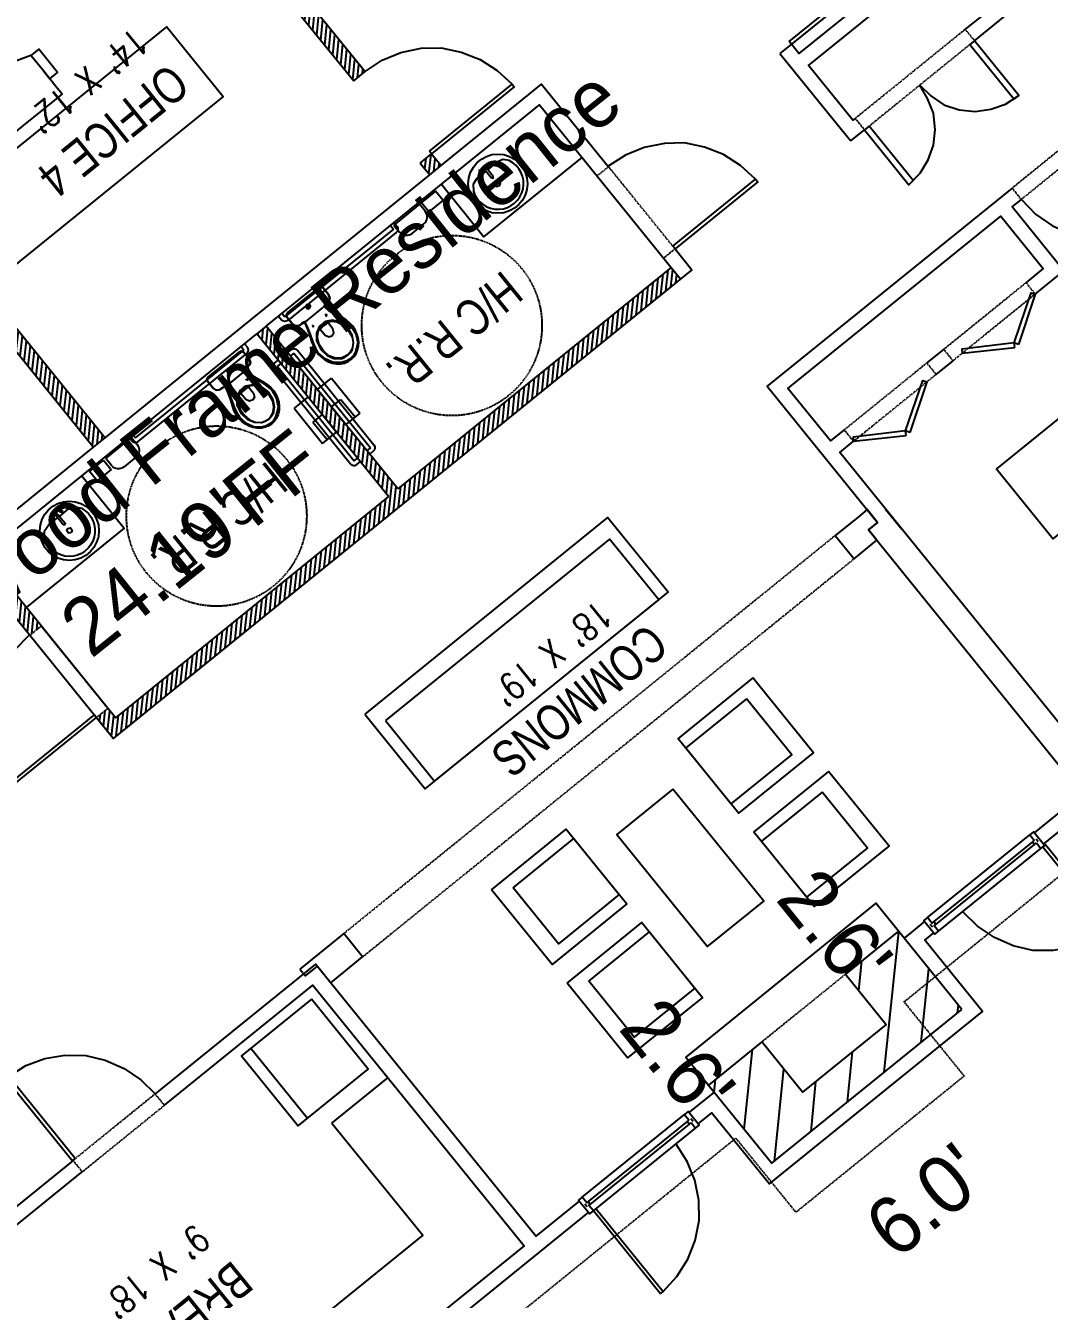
# Model space of a CAD drawing. Header units: inches. Extents: x -625442 to 34963, y -27993 to 66986.
# Drawn here: x -455809.7 to -455468.8, y 28468.8 to 28892.8 of the extents above; entities that cross this region are included whole.
import ezdxf

# ---------------------------------------------------------------- set-up
doc = ezdxf.new("R2010")
doc.units = ezdxf.units.IN
doc.header["$LTSCALE"] = 0.5
doc.header["$MEASUREMENT"] = 0
doc.linetypes.add('DASHED2', pattern=[0.375, 0.25, -0.125])
doc.linetypes.add('HIDDEN2', pattern=[0.1875, 0.125, -0.0625])
for name, color, linetype in [('0-TEXT', 30, 'Continuous'), ('A-FIXT', 63, 'Continuous'), ('BUILDING', 253, 'DASHED2'), ('P-ABOVE', 201, 'HIDDEN2'), ('P-BELOW-LIGHT', 143, 'Continuous'), ('P-BELOW-MED', 145, 'Continuous'), ('P-CASEWORK', 140, 'Continuous'), ('P-DOOR', 51, 'Continuous'), ('P-FIXTURE', 63, 'Continuous'), ('P-FURNITURE', 201, 'Continuous'), ('P-WALL', 90, 'Continuous'), ('P-WINDOW', 213, 'Continuous'), ('TEXT', 7, 'Continuous')]:
    doc.layers.add(name, color=color, linetype=linetype)
doc.layers.add('A-WALL-PATT', color=111, linetype='Continuous', lineweight=13)
doc.styles.add('1-4T', font='Zap601Rm.ttf', dxfattribs={"width": 0.8, "height": 12})
doc.styles.add('sapa notes', font='romans.shx', dxfattribs={"width": 0.8})
doc.styles.add('TXT', font='IC-Romans.shx')

# ---------------------------------------------------------------- blocks, each defined once
blk = doc.blocks.new('A$C468F4D8E')
at = {"layer": 'A-FIXT', "ltscale": 0.25}
for p, q in [((11.25, -1.5), (11.25, 0)), ((12.75, -1.5), (12.75, 0)), ((53.25, -1.5), (53.25, 0)), ((54.75, -1.5), (54.75, 0)), ((12.75, -1.5), (53.25, -1.5)), ((12.75, -3), (53.25, -3)), ((0, -5.25), (1.5, -5.25)), ((0, -6.75), (1.5, -6.75)), ((1.5, -53.25), (1.5, -6.75)), ((3, -53.25), (3, -6.75)), ((0, -53.25), (1.5, -53.25)), ((0, -54.75), (1.5, -54.75))]:
    blk.add_line(p, q, dxfattribs=at)
for centre, start, end in [((12.75, -1.5), 180, 270), ((53.25, -1.5), 270, 0), ((1.5, -6.75), 0, 90), ((1.5, -53.25), 270, 0)]:
    blk.add_arc(centre, 1.5, start, end, dxfattribs=at)
blk = doc.blocks.new('A$C25642377')
at = {"layer": 'A-FIXT'}
for p, q in [((0, 0), (-6, 0)), ((-6, 0), (-6, -15)), ((0, 0), (0, -15)), ((-6, -15), (0, -15))]:
    blk.add_line(p, q, dxfattribs=at)
blk = doc.blocks.new('SOAPDISP')
for p, q in [((3, 0), (-3, 0)), ((-3, 0), (-3, -4)), ((3, -4), (3, 0)), ((-3, -4), (3, -4))]:
    blk.add_line(p, q)
blk = doc.blocks.new('TOWELDISP')
for p, q in [((5.5, 0), (-5.5, 0)), ((-5.5, 0), (-5.5, -3)), ((5.5, -3), (5.5, 0)), ((-2.5, -6), (2.5, -6))]:
    blk.add_line(p, q)
for centre, start, end in [((-2.5, -3), 180, 270), ((2.5, -3), 270, 0)]:
    blk.add_arc(centre, 3, start, end)
blk = doc.blocks.new('SANITARYNAPKINDISP')
at = {"layer": 'A-FIXT'}
for p, q in [((3.75, 0), (-3.75, 0)), ((-3.75, 0), (-3.75, -4)), ((3.75, -4), (3.75, 0)), ((-3.75, -4), (3.75, -4))]:
    blk.add_line(p, q, dxfattribs=at)
blk = doc.blocks.new('A$C32ED3988')
at = {"rotation": 90}
blk.add_blockref('SANITARYNAPKINDISP', (-6, 11.25), dxfattribs=at)

msp = doc.modelspace()

# ---------------------------------------------------------------- hatches: boundary and pattern name
at = {"layer": 'P-FURNITURE'}
h = msp.add_hatch(dxfattribs=at)
h.set_pattern_fill('ANSI31', color=256, scale=12, angle=-140.9991021)
h.set_pattern_definition([(264.000898, (-466592.0685, 45765.6776), (1.4917853, -0.15676932), [])])
h.paths.add_polyline_path([(-455607.1223, 28943.46761), (-455603.32131, 28946.5457), (-455632.2553, 28982.27505), (-455636.05629, 28979.19697)])
h.paths.add_polyline_path([(-455700.45535, 28874.37421), (-455696.65435, 28877.4523), (-455775.23482, 28974.48798), (-455775.99502, 28973.87236), (-455779.03581, 28971.40989)], flags=17)
h.paths.add_polyline_path([(-455502.49973, 28917.17189), (-455464.48978, 28947.95272), (-455467.69099, 28951.90576), (-455505.70094, 28921.12492)])
h.paths.add_polyline_path([(-455675.1197, 28843.0883), (-455671.31871, 28846.16638), (-455674.49215, 28850.08513), (-455678.29315, 28847.00705)])
h.paths.add_polyline_path([(-455823.62531, 28716.53332), (-455827.4263, 28713.45524), (-455808.27392, 28689.80478), (-455804.47293, 28692.88286)])
h.paths.add_polyline_path([(-455729.55481, 28792.71255), (-455732.66336, 28790.19522), (-455688.83144, 28736.06905), (-455779.79339, 28662.40715), (-455782.31072, 28665.5157), (-455786.11172, 28662.43761), (-455780.5163, 28655.52807), (-455591.68287, 28808.44728), (-455594.76095, 28812.24827), (-455685.7229, 28738.58638)])
h.paths.add_polyline_path([(-455787.021, 28752.46951), (-455783.22, 28755.5476), (-455887.38236, 28884.17327), (-455891.18336, 28881.09519)])

# ---------------------------------------------------------------- linework, layer by layer
at = {"layer": 'BUILDING'}
for points in [[(-455517.23392, 28567.82306), (-455215.37016, 28812.27535)], [(-455517.23392, 28567.82306), (-455497.25385, 28543.15053)], [(-455553.25927, 28497.79679), (-455497.25385, 28543.15053)], [(-455825.28922, 28318.3568), (-455573.23933, 28522.46932)], [(-455573.23933, 28522.46932), (-455553.25927, 28497.79679)]]:
    msp.add_lwpolyline(points, dxfattribs=at)
at = {"layer": 'P-ABOVE'}
msp.add_line((-455536.71261, 28577.04877), (-455564.53589, 28554.51719), dxfattribs=at)
for points in [[(-455533.48891, 28861.86698), (-455530.41083, 28858.06599), (-455493.76923, 28887.73871), (-455496.84732, 28891.53971)], [(-455478.17746, 28834.91104), (-455481.25554, 28838.71204), (-455453.88838, 28860.87424), (-455450.8103, 28857.07325)], [(-455597.27828, 28815.35682), (-455619.44048, 28842.72398), (-455615.63949, 28845.80206), (-455593.47729, 28818.4349)], [(-455473.55949, 28803.40623), (-455500.92666, 28781.24403), (-455504.00474, 28785.04502), (-455476.63758, 28807.20723)], [(-455537.14942, 28758.20413), (-455534.07134, 28754.40314), (-455506.55213, 28776.68847), (-455509.63022, 28780.48946)], [(-455782.31072, 28665.5157), (-455804.47293, 28692.88286), (-455808.27392, 28689.80478), (-455786.11172, 28662.43761)], [(-455766.52071, 28537.21249), (-455793.88788, 28515.05028), (-455790.80979, 28511.24929), (-455763.44263, 28533.41149)]]:
    msp.add_lwpolyline(points, close=True, dxfattribs=at)
for points in [[(-455540.14836, 28723.04854), (-455703.74319, 28590.56781)], [(-455697.4639, 28582.81378), (-455533.86907, 28715.29451)]]:
    msp.add_lwpolyline(points, dxfattribs=at)
for centre in [(-455667.76401, 28792.94759), (-455746.09564, 28729.51386)]:
    msp.add_circle(centre, 30, dxfattribs=at)
at = {"layer": 'P-BELOW-LIGHT'}
for p, q in [((-455554.74245, 28886.55772), (-455558.54344, 28883.47964)), ((-455675.1197, 28843.0883), (-455671.31871, 28846.16638)), ((-455594.76095, 28812.24827), (-455591.68287, 28808.44728)), ((-455729.55481, 28792.71255), (-455732.66336, 28790.19522)), ((-455787.021, 28752.46951), (-455783.22, 28755.5476))]:
    msp.add_line(p, q, dxfattribs=at)
for points in [[(-455523.36524, 28731.8565), (-455517.94781, 28725.16675)], [(-455509.41728, 28595.8801), (-455475.36036, 28623.45973)], [(-455473.27472, 28622.12774), (-455472.53598, 28621.2155)], [(-455505.72358, 28591.3189), (-455507.20106, 28593.14338), (-455506.5929, 28593.63587), (-455507.33164, 28594.54811), (-455507.9398, 28594.05562), (-455509.41728, 28595.8801), (-455510.6336, 28594.89511), (-455506.9399, 28590.33392), (-455505.72358, 28591.3189), (-455471.66666, 28618.89853)], [(-455507.80922, 28592.65089), (-455508.54796, 28593.56313)], [(-455523.86867, 28544.4013), (-455518.95287, 28591.17904)], [(-455532.28017, 28571.57533), (-455531.23918, 28581.48121)], [(-455511.55344, 28554.37429), (-455508.97988, 28578.86381)], [(-455499.39026, 28564.22416), (-455499.13001, 28566.70063)], [(-455570.50471, 28525.51594), (-455567.72873, 28551.9316)], [(-455536.03185, 28534.55143), (-455534.41999, 28551.21326)], [(-455560.35822, 28514.8517), (-455557.27162, 28545.54685)], [(-455580.4777, 28537.83117), (-455580.04395, 28541.95861)], [(-455548.19504, 28524.70156), (-455546.58317, 28541.36339)], [(-455624.35937, 28502.79884), (-455590.30246, 28530.37847)], [(-455620.66567, 28498.23765), (-455622.14315, 28500.06213), (-455621.68703, 28500.4315), (-455622.42577, 28501.34374), (-455622.88189, 28500.97437), (-455624.35937, 28502.79884), (-455625.57569, 28501.81386), (-455621.88199, 28497.25266), (-455620.66567, 28498.23765), (-455586.60876, 28525.81728)], [(-455588.21682, 28529.04649), (-455587.47808, 28528.13425)], [(-455622.75131, 28499.56963), (-455623.49005, 28500.48187)]]:
    msp.add_lwpolyline(points, dxfattribs=at)
for points in [[(-455594.16256, 28638.6144), (-455612.81382, 28623.51042), (-455582.60586, 28586.20789), (-455563.95459, 28601.31187)], [(-455473.14414, 28620.72301), (-455471.66666, 28618.89853), (-455470.45034, 28619.88352), (-455474.14405, 28624.44471), (-455475.36036, 28623.45973), (-455473.88288, 28621.63525), (-455474.49104, 28621.14276), (-455473.7523, 28620.23052)], [(-455588.08624, 28527.64176), (-455586.60876, 28525.81728), (-455585.39244, 28526.80227), (-455589.08614, 28531.36346), (-455590.30246, 28530.37847), (-455588.82498, 28528.554), (-455589.43313, 28528.0615), (-455588.69439, 28527.14926)]]:
    msp.add_lwpolyline(points, close=True, dxfattribs=at)
at = {"layer": 'P-BELOW-MED'}
msp.add_lwpolyline([(-455519.07599, 28591.33108), (-455526.62798, 28600.65671), (-455589.87654, 28549.4374), (-455582.32455, 28540.11176)], dxfattribs=at)
at = {"layer": 'P-CASEWORK'}
msp.add_line((-455707.68947, 28527.46167), (-455689.03821, 28542.56565), dxfattribs=at)
for points in [[(-455671.23258, 28839.94247), (-455657.07339, 28822.4579), (-455624.43368, 28848.88986)], [(-455790.98559, 28742.96529), (-455776.8264, 28725.48071), (-455809.46612, 28699.04875)], [(-455707.68947, 28527.46167), (-455677.48151, 28490.15914), (-455832.30766, 28364.77937)]]:
    msp.add_lwpolyline(points, dxfattribs=at)
at = {"layer": 'P-DOOR'}
for points in [[(-455555.48119, 28887.46996), (-455527.96198, 28909.75529), (-455527.22324, 28908.84305), (-455554.74245, 28886.55772)], [(-455495.28963, 28886.50748), (-455480.51483, 28868.2627), (-455478.99443, 28869.49394), (-455493.76923, 28887.73871)], [(-455675.23089, 28850.99737), (-455647.71169, 28873.2827), (-455646.97295, 28872.37046), (-455674.49215, 28850.08513)], [(-455594.21603, 28819.34714), (-455566.69682, 28841.63246), (-455565.95808, 28840.72023), (-455593.47729, 28818.4349)], [(-455479.08148, 28786.59891), (-455480.5515, 28787.17069), (-455474.90639, 28803.82598), (-455473.55949, 28803.40623)], [(-455480.29779, 28785.61392), (-455480.5515, 28787.17069), (-455498.01644, 28785.11123), (-455497.88586, 28783.7065)], [(-455515.26695, 28757.29555), (-455516.73697, 28757.86734), (-455510.93983, 28774.64574), (-455509.59293, 28774.226)], [(-455516.48327, 28756.31056), (-455516.73697, 28757.86734), (-455534.20192, 28755.80787), (-455534.07134, 28754.40314)], [(-455786.85046, 28663.34985), (-455814.36966, 28641.06453), (-455813.63092, 28640.15229), (-455786.11172, 28662.43761)], [(-455471.0585, 28619.39103), (-455448.77318, 28591.87182), (-455447.86094, 28592.61056), (-455470.14627, 28620.12977)], [(-455793.12768, 28515.6659), (-455815.28988, 28543.03306), (-455816.20212, 28542.29432), (-455794.03992, 28514.92716)], [(-455619.75343, 28498.97639), (-455597.46811, 28471.45718), (-455598.38034, 28470.71844), (-455620.66567, 28498.23765)]]:
    msp.add_lwpolyline(points, close=True, dxfattribs=at)
for points in [[(-455696.65435, 28877.4523), (-455690.96359, 28881.30549), (-455684.71504, 28883.84817), (-455678.03184, 28885.23235), (-455671.34117, 28885.36385), (-455664.67196, 28883.96749), (-455658.39359, 28881.49939), (-455652.65808, 28877.83643), (-455647.71169, 28873.2827)], [(-455514.23875, 28841.20448), (-455528.89043, 28859.29722), (-455530.41083, 28858.06599), (-455515.63602, 28839.82121), (-455511.90032, 28843.60166), (-455509.20743, 28848.0481), (-455507.43424, 28853.0085), (-455506.88483, 28858.2366), (-455507.43607, 28863.58036), (-455509.42096, 28868.51838), (-455512.01401, 28872.96391), (-455508.35668, 28869.38025), (-455503.93916, 28866.4122), (-455498.82672, 28864.76213), (-455493.59862, 28864.21272), (-455488.37798, 28864.916), (-455483.46887, 28866.62573), (-455478.99443, 28869.49394)], [(-455566.69682, 28841.63246), (-455571.64321, 28846.1862), (-455577.37872, 28849.84916), (-455583.6571, 28852.31726), (-455590.32631, 28853.71362), (-455597.01697, 28853.58212), (-455603.70018, 28852.19793), (-455609.94873, 28849.65526), (-455615.76261, 28845.9541)], [(-455473.55949, 28803.40623), (-455463.98099, 28811.163), (-455481.21826, 28832.44858), (-455478.17746, 28834.91104), (-455473.41202, 28829.95902), (-455467.82855, 28826.17294), (-455461.57909, 28823.42968), (-455454.90989, 28822.03332), (-455448.24814, 28821.88965), (-455441.59385, 28822.99867), (-455435.22218, 28825.38931), (-455429.43721, 28828.8153)], [(-455814.36966, 28641.06453), (-455817.79566, 28646.8495), (-455820.18629, 28653.22117), (-455821.29531, 28659.87546), (-455821.27477, 28666.68925), (-455819.75528, 28673.20641), (-455817.01202, 28679.45587), (-455813.22594, 28685.03934), (-455808.39704, 28689.95682)], [(-455448.77318, 28591.87182), (-455454.55815, 28588.44583), (-455460.92982, 28586.05519), (-455467.58411, 28584.94617), (-455474.3979, 28584.96672), (-455480.91506, 28586.4862), (-455487.16452, 28589.22946), (-455492.74799, 28593.01554), (-455497.66547, 28597.84444)], [(-455815.28988, 28543.03306), (-455809.62804, 28546.6111), (-455803.25637, 28549.00173), (-455796.60207, 28550.11075), (-455789.66516, 28549.93817), (-455783.148, 28548.41869), (-455776.89854, 28545.67543), (-455771.31507, 28541.88935), (-455766.52071, 28537.21249)], [(-455597.46811, 28471.45718), (-455592.91437, 28476.40358), (-455589.25141, 28482.13909), (-455586.78332, 28488.41746), (-455585.38695, 28495.08667), (-455585.51845, 28501.77733), (-455586.90264, 28508.46054), (-455589.44531, 28514.70909), (-455593.14647, 28520.52298)]]:
    msp.add_lwpolyline(points, dxfattribs=at)
at = {"layer": 'P-FIXTURE'}
msp.add_line((-455734.66428, 28552.40109), (-455715.7843, 28529.08701), dxfattribs=at)
for points in [[(-455656.43997, 28844.36928), (-455659.48077, 28841.90682), (-455660.66071, 28839.9443), (-455660.61688, 28837.71408, 1.529927729), (-455648.69994, 28847.86803), (-455650.74921, 28848.22248), (-455652.79102, 28847.32424), (-455655.83181, 28844.86178)], [(-455798.39079, 28729.41609), (-455795.35, 28731.87856), (-455793.18507, 28732.62476), (-455791.01268, 28732.11826, -1.529927729), (-455803.42211, 28722.57247), (-455803.34282, 28724.65066), (-455802.03975, 28726.46113), (-455798.99895, 28728.9236)]]:
    msp.add_lwpolyline(points, format="xyb", dxfattribs=at)
for points in [[(-455657.81579, 28844.51387), (-455658.64128, 28844.60062), (-455658.57599, 28843.89825), (-455658.02566, 28843.84042)], [(-455653.98496, 28842.58118), (-455656.44743, 28845.62198), (-455656.99776, 28845.67981), (-455657.05559, 28845.12948), (-455654.59312, 28842.08869), (-455654.0428, 28842.03085)], [(-455654.77499, 28846.97633), (-455655.60048, 28847.06308), (-455655.53519, 28846.36072), (-455654.98487, 28846.30288)], [(-455651.9497, 28839.44618), (-455651.58779, 28840.24275), (-455652.2034, 28841.00295), (-455653.05781, 28840.81454), (-455653.41972, 28840.01796), (-455652.80411, 28839.25776)], [(-455712.18882, 28805.51697), (-455711.45754, 28805.85742), (-455710.66096, 28805.49551), (-455711.45754, 28805.85742)], [(-455722.67211, 28795.76877), (-455722.86052, 28796.62317), (-455722.37549, 28797.2677), (-455722.86052, 28796.62317)], [(-455715.14195, 28798.59406), (-455714.78004, 28799.39063), (-455715.27253, 28799.99879), (-455716.12694, 28799.81038), (-455716.33681, 28799.13693), (-455715.84432, 28798.52877)], [(-455714.19243, 28793.06934), (-455714.09822, 28792.64213), (-455713.82306, 28792.61322), (-455713.79414, 28792.88838)], [(-455712.78678, 28787.91398), (-455711.42497, 28784.98885), (-455709.27404, 28782.9545), (-455707.00744, 28782.02081), (-455704.6541, 28781.9126), (-455703.49561, 28782.34726), (-455702.46025, 28782.93396), (-455701.51909, 28783.94786), (-455700.8531, 28784.99068), (-455700.46973, 28787.31511), (-455700.91185, 28789.72629), (-455702.45462, 28792.25313), (-455705.03275, 28794.19328), (-455707.4803, 28794.72869), (-455709.89148, 28794.28657), (-455710.3476, 28793.9172), (-455710.95576, 28793.42471), (-455711.41188, 28793.05534), (-455711.868, 28792.68597), (-455712.8017, 28790.41937)], [(-455709.4139, 28796.18379), (-455709.38499, 28796.45896), (-455709.78327, 28796.63991), (-455709.68907, 28796.21271)], [(-455737.08359, 28784.0982), (-455737.88016, 28784.46012), (-455738.61145, 28784.11966), (-455737.88016, 28784.46012)], [(-455748.79811, 28775.8704), (-455749.28315, 28775.22586), (-455749.09474, 28774.37146), (-455749.28315, 28775.22586)], [(-455741.41254, 28777.31987), (-455742.26695, 28777.13146), (-455742.75944, 28777.73962), (-455742.39753, 28778.53619), (-455741.69516, 28778.60148), (-455741.20267, 28777.99332)], [(-455740.24568, 28771.21591), (-455740.52085, 28771.24483), (-455740.61505, 28771.67203), (-455740.21677, 28771.49107)], [(-455731.45538, 28772.79597), (-455728.87725, 28770.85583), (-455727.33447, 28768.32898), (-455726.89236, 28765.9178), (-455727.27573, 28763.59337), (-455727.94172, 28762.55056), (-455728.73084, 28761.65978), (-455729.91824, 28760.94995), (-455731.07672, 28760.51529), (-455733.43007, 28760.6235), (-455735.69666, 28761.5572), (-455737.84759, 28763.59155), (-455739.20941, 28766.51668), (-455739.22432, 28769.02206), (-455738.29063, 28771.28866), (-455737.83451, 28771.65803), (-455737.22635, 28772.15052), (-455736.77023, 28772.51989), (-455736.31411, 28772.88926), (-455733.90293, 28773.33138)], [(-455736.2059, 28775.24261), (-455735.80761, 28775.06165), (-455735.83653, 28774.78649), (-455736.11169, 28774.8154)], [(-455797.1521, 28726.643), (-455799.61457, 28729.6838), (-455799.55674, 28730.23412), (-455799.00641, 28730.17629), (-455796.54394, 28727.1355), (-455796.60178, 28726.58517)], [(-455798.24621, 28730.79191), (-455798.15946, 28731.6174), (-455797.48601, 28731.40752), (-455797.54385, 28730.8572)], [(-455801.28701, 28728.32944), (-455801.20026, 28729.15493), (-455800.52681, 28728.94506), (-455800.58464, 28728.39473)], [(-455794.50868, 28724.00049), (-455795.36309, 28723.81208), (-455795.9787, 28724.57228), (-455795.61679, 28725.36885), (-455794.76238, 28725.55726), (-455794.14677, 28724.79707)], [(-455714.45874, 28568.76374), (-455737.77282, 28549.88376), (-455718.89285, 28526.56968), (-455695.57876, 28545.44966)]]:
    msp.add_lwpolyline(points, close=True, dxfattribs=at)
for points in [[(-455722.37549, 28797.2677), (-455712.18882, 28805.51697), (-455722.37549, 28797.2677)], [(-455716.85731, 28794.18399), (-455715.83595, 28791.99014), (-455715.08975, 28789.82521), (-455715.83595, 28791.99014), (-455716.85731, 28794.18399), (-455717.74063, 28793.72041), (-455718.65287, 28792.98167), (-455719.78244, 28792.82218), (-455720.82526, 28793.48817), (-455719.78244, 28792.82218), (-455718.65287, 28792.98167), (-455715.97399, 28794.64757), (-455713.54135, 28796.61754), (-455710.95667, 28798.71064), (-455708.77028, 28800.98469), (-455708.37945, 28802.05643), (-455708.81411, 28803.21491), (-455708.37945, 28802.05643), (-455708.77028, 28800.98469), (-455709.68252, 28800.24595), (-455710.3196, 28799.47829), (-455708.386, 28798.02319), (-455706.42348, 28796.84324), (-455708.386, 28798.02319), (-455710.3196, 28799.47829)], [(-455710.66096, 28805.49551), (-455708.81411, 28803.21491), (-455710.66096, 28805.49551)], [(-455710.47164, 28799.35517), (-455708.93632, 28798.08102), (-455707.37209, 28797.08203), (-455703.84535, 28794.9031), (-455701.41926, 28792.83983), (-455699.75336, 28790.16095), (-455699.09391, 28787.17053), (-455699.81028, 28784.32469), (-455700.50519, 28783.00671), (-455701.59838, 28781.86968), (-455702.78579, 28781.15986), (-455704.21944, 28780.75411), (-455707.15202, 28780.64499), (-455709.94003, 28781.91168), (-455712.36612, 28783.97495), (-455713.72794, 28786.90008), (-455715.12612, 28790.80274), (-455715.77812, 28792.54047), (-455716.70527, 28794.30711)], [(-455715.85178, 28799.78146), (-455716.09057, 28798.83285), (-455715.26508, 28798.7461), (-455715.17833, 28799.57159), (-455716.00382, 28799.65834)], [(-455720.82526, 28793.48817), (-455722.67211, 28795.76877), (-455720.82526, 28793.48817)], [(-455709.21803, 28794.0767), (-455709.09491, 28793.92466), (-455709.70307, 28793.43216), (-455710.46327, 28792.81655), (-455711.07143, 28792.32405), (-455711.67958, 28791.83156), (-455711.80271, 28791.9836), (-455711.65067, 28792.10672), (-455711.46971, 28792.50501), (-455711.16563, 28792.75126), (-455710.70951, 28793.12063), (-455710.25339, 28793.49), (-455709.79727, 28793.85937), (-455707.93642, 28794.35932), (-455706.01028, 28794.1569), (-455703.89572, 28793.10008), (-455702.14308, 28791.24669), (-455700.96968, 28789.17596), (-455700.62177, 28787.19199), (-455700.97622, 28785.14272), (-455701.64222, 28784.0999), (-455702.58337, 28783.086), (-455703.61873, 28782.4993), (-455704.77722, 28782.06464), (-455706.8554, 28782.14393), (-455708.72371, 28782.89667), (-455710.50527, 28784.4749), (-455711.95383, 28786.57454), (-455712.54799, 28788.8626), (-455712.37449, 28790.51358), (-455711.80271, 28791.9836)], [(-455711.67958, 28791.83156), (-455709.95586, 28789.703), (-455708.761, 28789.16013), (-455707.75455, 28789.47167), (-455707.08856, 28790.51449), (-455707.37118, 28791.7961), (-455709.09491, 28793.92466)], [(-455704.06268, 28795.48234), (-455706.42348, 28796.84324), (-455704.06268, 28795.48234)], [(-455714.24935, 28787.23308), (-455715.08975, 28789.82521), (-455714.24935, 28787.23308)], [(-455738.61145, 28784.11966), (-455748.79811, 28775.8704), (-455738.61145, 28784.11966)], [(-455736.74222, 28778.08099), (-455734.80862, 28776.62588), (-455732.84611, 28775.44594), (-455734.80862, 28776.62588), (-455736.74222, 28778.08099), (-455736.10515, 28778.84864), (-455735.19291, 28779.58738), (-455734.80208, 28780.65912), (-455735.23674, 28781.81761), (-455734.80208, 28780.65912), (-455735.19291, 28779.58738), (-455737.3793, 28777.31333), (-455739.81194, 28775.34336), (-455742.39661, 28773.25026), (-455745.0755, 28771.58437), (-455746.20507, 28771.42487), (-455747.24789, 28772.09086), (-455746.20507, 28771.42487), (-455745.0755, 28771.58437), (-455744.16326, 28772.32311), (-455743.27994, 28772.78668), (-455742.25858, 28770.59284), (-455741.51238, 28768.4279), (-455742.25858, 28770.59284), (-455743.27994, 28772.78668)], [(-455735.23674, 28781.81761), (-455737.08359, 28784.0982), (-455735.23674, 28781.81761)], [(-455743.1279, 28772.90981), (-455742.20074, 28771.14316), (-455741.54875, 28769.40543), (-455740.15056, 28765.50277), (-455738.63671, 28762.70077), (-455736.36266, 28760.51438), (-455733.57465, 28759.24768), (-455730.64206, 28759.35681), (-455729.20841, 28759.76255), (-455727.86897, 28760.5955), (-455726.92782, 28761.6094), (-455726.23291, 28762.92738), (-455725.51654, 28765.77322), (-455726.17599, 28768.76364), (-455727.68984, 28771.56565), (-455730.26798, 28773.50579), (-455733.79472, 28775.68472), (-455735.35895, 28776.68371), (-455736.89426, 28777.95786)], [(-455742.42644, 28778.26103), (-455741.44891, 28778.2974), (-455741.53566, 28777.47191), (-455742.36115, 28777.55866), (-455742.2744, 28778.38415)], [(-455749.09474, 28774.37146), (-455747.24789, 28772.09086), (-455749.09474, 28774.37146)], [(-455738.22533, 28770.58629), (-455738.10221, 28770.43425), (-455737.49405, 28770.92675), (-455736.73385, 28771.54236), (-455736.12569, 28772.03486), (-455735.51753, 28772.52735), (-455735.64066, 28772.67939), (-455735.7927, 28772.55627), (-455736.2199, 28772.46206), (-455736.52398, 28772.21581), (-455736.9801, 28771.84644), (-455737.43622, 28771.47707), (-455737.89234, 28771.1077), (-455738.7682, 28769.39143), (-455738.97062, 28767.46529), (-455738.37646, 28765.17724), (-455736.9279, 28763.0776), (-455735.14634, 28761.49936), (-455733.27803, 28760.74662), (-455731.19985, 28760.66733), (-455730.04136, 28761.10199), (-455728.85396, 28761.81181), (-455728.06484, 28762.70259), (-455727.39885, 28763.74541), (-455727.0444, 28765.79468), (-455727.39231, 28767.77865), (-455728.56571, 28769.84938), (-455730.31835, 28771.70277), (-455732.43291, 28772.75959), (-455734.08389, 28772.93309), (-455735.64066, 28772.67939)], [(-455735.51753, 28772.52735), (-455733.79381, 28770.39879), (-455733.51119, 28769.11718), (-455734.02514, 28768.19749), (-455735.18363, 28767.76283), (-455736.37848, 28768.30569), (-455738.10221, 28770.43425)], [(-455730.48531, 28774.08503), (-455732.84611, 28775.44594), (-455730.48531, 28774.08503)], [(-455740.67197, 28765.83577), (-455741.51238, 28768.4279), (-455740.67197, 28765.83577)]]:
    msp.add_lwpolyline(points, dxfattribs=at)
for centre in [(-455652.43129, 28840.15809), (-455795.10492, 28724.61955)]:
    msp.add_circle(centre, 9.8561, dxfattribs=at)
msp.add_ellipse((-455706.66088, 28788.27658), major_axis=(5.38522, -6.64998), ratio=0.864280795, start_param=4.230642857, end_param=8.335727786, dxfattribs=at)
msp.add_ellipse((-455706.66088, 28788.27658), major_axis=(5.38522, -6.64998), ratio=0.864280795, start_param=4.230642857, end_param=8.335727786, dxfattribs=at)
at = {"layer": 'P-FIXTURE', "extrusion": (0, 0, -1)}
msp.add_ellipse((-455733.08351, 28766.87928), major_axis=(5.38522, -6.64998), ratio=0.864280795, start_param=4.230642857, end_param=8.335727786, dxfattribs=at)
msp.add_ellipse((-455733.08351, 28766.87928), major_axis=(5.38522, -6.64998), ratio=0.864280795, start_param=4.230642857, end_param=8.335727786, dxfattribs=at)
at = {"layer": 'P-FURNITURE'}
for points in [[(-455842.07042, 28828.21947), (-455823.19044, 28804.90539), (-455743.92256, 28869.09731), (-455762.80253, 28892.41139)], [(-455388.30347, 28786.10364), (-455407.18345, 28809.41772), (-455486.45133, 28745.2258), (-455467.57135, 28721.91172)], [(-455696.7632, 28663.61655), (-455676.62456, 28638.7482), (-455595.8024, 28704.19878), (-455615.94105, 28729.06714)], [(-455689.87866, 28661.47107), (-455673.51601, 28641.26553), (-455598.91095, 28701.68145), (-455615.2736, 28721.88699)], [(-455567.52056, 28675.63067), (-455592.38891, 28655.49203), (-455572.25027, 28630.62367), (-455547.38192, 28650.76232)], [(-455569.66604, 28668.74613), (-455589.87158, 28652.38348), (-455574.7676, 28633.73222), (-455554.56206, 28650.09486)], [(-455542.34725, 28644.54523), (-455567.21561, 28624.40658), (-455547.07697, 28599.53823), (-455522.20861, 28619.67687)], [(-455544.49274, 28637.66069), (-455564.69828, 28621.29804), (-455549.5943, 28602.64677), (-455529.38876, 28619.00942)], [(-455654.5598, 28605.14542), (-455629.69145, 28625.28406), (-455609.5528, 28600.41571), (-455634.42116, 28580.27707)], [(-455647.37965, 28605.81287), (-455627.17412, 28622.17552), (-455612.07013, 28603.52425), (-455632.27567, 28587.16161)], [(-455629.3865, 28574.05998), (-455604.51814, 28594.19862), (-455584.3795, 28569.33027), (-455609.24786, 28549.19162)], [(-455622.20635, 28574.72743), (-455602.00081, 28591.09008), (-455586.89683, 28572.43881), (-455607.10237, 28556.07616)]]:
    msp.add_lwpolyline(points, close=True, dxfattribs=at)
at = {"layer": 'P-FURNITURE', "flags": 128}
msp.add_lwpolyline([(-455803.71669, 28877.66295), (-455807.8797, 28882.80368), (-455817.67231, 28879.12952), (-455823.3019, 28870.31463), (-455825.87227, 28868.23312), (-455819.62774, 28860.52202), (-455817.05738, 28862.60353), (-455819.13888, 28865.1739), (-455814.97587, 28860.03316), (-455812.89436, 28857.4628), (-455810.32399, 28859.54431), (-455800.04253, 28867.87034), (-455797.47216, 28869.95185), (-455799.55367, 28872.52221), (-455803.71669, 28877.66295), (-455801.63518, 28875.09258), (-455799.06481, 28877.17409), (-455805.30934, 28884.88519), (-455807.8797, 28882.80368)], dxfattribs=at)
at = {"layer": 'P-WALL'}
for p, q in [((-455779.28206, 28971.71397), (-455700.45535, 28874.37421)), ((-455775.48106, 28974.79206), (-455696.65435, 28877.4523)), ((-455887.38236, 28884.17327), (-455783.22, 28755.5476)), ((-455891.18336, 28881.09519), (-455787.021, 28752.46951)), ((-455700.45535, 28874.37421), (-455696.65435, 28877.4523)), ((-455538.0501, 28858.17328), (-455534.97202, 28854.37229)), ((-455678.29315, 28847.00705), (-455674.49215, 28850.08513)), ((-455674.49215, 28850.08513), (-455671.31871, 28846.16638)), ((-455678.29315, 28847.00705), (-455675.1197, 28843.0883)), ((-455688.83144, 28736.06905), (-455732.66336, 28790.19522)), ((-455685.7229, 28738.58638), (-455729.55481, 28792.71255))]:
    msp.add_line(p, q, dxfattribs=at)
for points in [[(-455482.40353, 28903.23643), (-455487.72493, 28898.92711), (-455505.70094, 28921.12492), (-455552.22512, 28883.44918), (-455554.74245, 28886.55772)], [(-455533.48891, 28861.86698), (-455534.24911, 28861.25137), (-455549.02391, 28879.49614), (-455506.30073, 28914.0938), (-455491.52592, 28895.84903), (-455496.84732, 28891.53971)], [(-455493.76923, 28887.73871), (-455479.32545, 28899.43543)], [(-455558.54344, 28883.47964), (-455538.0501, 28858.17328)], [(-455671.31871, 28846.16638), (-455637.86995, 28873.25352), (-455615.63949, 28845.80206)], [(-455729.55481, 28792.71255), (-455638.59286, 28866.37444), (-455594.76095, 28812.24827)], [(-455534.97202, 28854.37229), (-455530.41083, 28858.06599)], [(-455783.22, 28755.5476), (-455675.1197, 28843.0883)], [(-455481.25554, 28838.71204), (-455562.74888, 28772.71792), (-455526.05812, 28727.41006), (-455529.09892, 28724.94759), (-455457.93362, 28637.06859), (-455473.8978, 28624.14063)], [(-455537.14942, 28758.20413), (-455541.71061, 28754.51043), (-455555.8698, 28771.99501), (-455485.01925, 28829.37049), (-455470.86007, 28811.88592), (-455476.63758, 28807.20723)], [(-455593.47729, 28818.4349), (-455587.88187, 28811.52536), (-455780.5163, 28655.52807), (-455827.4263, 28713.45524)], [(-455594.76095, 28812.24827), (-455685.7229, 28738.58638)], [(-455823.62531, 28716.53332), (-455732.66336, 28790.19522)], [(-455504.00474, 28785.04502), (-455509.63022, 28780.48946)], [(-455506.55213, 28776.68847), (-455500.92666, 28781.24403)], [(-455838.71649, 28710.60599), (-455787.021, 28752.46951)], [(-455445.01024, 28647.53407), (-455451.09183, 28642.60914), (-455538.63253, 28750.70944), (-455534.07134, 28754.40314)], [(-455688.83144, 28736.06905), (-455779.79339, 28662.40715), (-455823.62531, 28716.53332)], [(-455470.81971, 28620.33964), (-455441.93215, 28643.73308)], [(-455510.38735, 28594.59103), (-455517.22914, 28589.05048)], [(-455585.76181, 28527.25839), (-455581.20061, 28530.95209), (-455561.99337, 28507.23388), (-455491.14282, 28564.60936), (-455510.35006, 28588.32757), (-455507.30927, 28590.79004)], [(-455625.32944, 28501.50978), (-455639.77323, 28489.81306), (-455713.15474, 28580.42878), (-455766.52071, 28537.21249)], [(-455763.44263, 28533.41149), (-455714.02969, 28573.42658), (-455643.72626, 28486.61185), (-455717.46557, 28426.89703)], [(-455580.4777, 28537.83117), (-455588.83989, 28531.05938)], [(-455793.88788, 28515.05028), (-455893.62599, 28434.28136), (-455910.24764, 28454.80674), (-455914.04864, 28451.72865), (-455897.42699, 28431.20328), (-455949.27256, 28389.21822)], [(-455884.98978, 28429.83429), (-455887.50711, 28432.94284), (-455790.80979, 28511.24929)], [(-455714.38748, 28423.09603), (-455622.25136, 28497.70878)]]:
    msp.add_lwpolyline(points, dxfattribs=at)
for points in [[(-455540.14836, 28723.04854), (-455533.86907, 28715.29451), (-455526.26708, 28721.45068), (-455529.09892, 28724.94759), (-455526.05812, 28727.41006), (-455529.50557, 28731.66717), (-455532.54637, 28729.20471)], [(-455718.33901, 28578.74797), (-455716.49216, 28576.46738), (-455712.53913, 28579.66858), (-455708.10669, 28574.19515), (-455697.4639, 28582.81378), (-455703.74319, 28590.56781)], [(-455498.0219, 28565.33227), (-455519.07599, 28591.33108), (-455536.71261, 28577.04877), (-455523.16904, 28560.32439), (-455550.99233, 28537.79282), (-455564.53589, 28554.51719), (-455582.32455, 28540.11176), (-455561.27046, 28514.11296)]]:
    msp.add_lwpolyline(points, close=True, dxfattribs=at)
at = {"layer": 'P-WINDOW'}
for points in [[(-455506.5929, 28593.63587), (-455473.7523, 28620.23052), (-455474.49104, 28621.14276), (-455507.33164, 28594.54811)], [(-455621.68703, 28500.4315), (-455588.69439, 28527.14926), (-455589.43313, 28528.0615), (-455622.42577, 28501.34374)]]:
    msp.add_lwpolyline(points, close=True, dxfattribs=at)

# ---------------------------------------------------------------- block references
at = {"xscale": -1, "rotation": 219.0008979420502}
msp.add_blockref('A$C32ED3988', (-455707.85523, 28775.45672), dxfattribs=at)
at = {"rotation": 219.0008979420502}
msp.add_blockref('A$C32ED3988', (-455720.29543, 28765.38252), dxfattribs=at)
at = {"layer": 'A-FIXT', "extrusion": (0, 0, -1), "xscale": -1, "zscale": -1, "rotation": 320.9991020579498}
for name, p in [('SOAPDISP', (455675.50185, 28835.77225)), ('TOWELDISP', (455682.79838, 28829.86344))]:
    msp.add_blockref(name, p, dxfattribs=at)
at = {"layer": 'A-FIXT', "xscale": -1, "rotation": 39.00089794205025}
msp.add_blockref('A$C25642377', (-455712.51804, 28771.68073), dxfattribs=at)
at = {"layer": 'A-FIXT', "rotation": 39.00089794207064}
msp.add_blockref('A$C25642377', (-455715.63262, 28769.15852), dxfattribs=at)
at = {"layer": 'A-FIXT', "extrusion": (0, 0, -1), "zscale": -1, "rotation": 320.9991020579292}
for name, p in [('TOWELDISP', (455778.72243, 28752.18319)), ('SOAPDISP', (455786.01897, 28746.27439))]:
    msp.add_blockref(name, p, dxfattribs=at)
at = {"layer": 'A-WALL-PATT', "ltscale": 0.25, "xscale": -1, "rotation": 129.0008979420502}
msp.add_blockref('A$C468F4D8E', (-455729.55481, 28792.71255), dxfattribs=at)
at = {"layer": 'A-WALL-PATT', "ltscale": 0.25, "rotation": 309.0008979420502}
msp.add_blockref('A$C468F4D8E', (-455732.66336, 28790.19522), dxfattribs=at)

# ---------------------------------------------------------------- texts
at = {"layer": '0-TEXT', "width": 0.8}
for s, height, style, p in [("14' X 12'", 8.991, 'sapa notes', (-455773.4417, 28892.66228)), ('OFFICE 4', 11.988, '1-4T', (-455761.81221, 28880.63087)), ('H/C R.R.', 11.988, '1-4T', (-455650.78998, 28811.60459)), ('H/C R.R.', 11.988, '1-4T', (-455729.12161, 28748.17086)), ("18' X 19'", 8.991, 'sapa notes', (-455618.95142, 28702.00955)), ('COMMONS', 11.988, '1-4T', (-455602.41533, 28694.24329)), ("9' X 18'", 8.991, 'sapa notes', (-455753.22102, 28494.26486)), ('BREAKROOM', 11.988, '1-4T', (-455740.66192, 28482.12136))]:
    msp.add_text(s, height=height, rotation=219.0008979, dxfattribs=dict(at, style=style)).set_placement(p)
at = {"layer": 'TEXT', "char_height": 19.2, "attachment_point": 2, "style": 'TXT'}
for s, insert, rotation in [("ONE Story Wood Frame Residence \\P24.19'FF", (-455780.58803, 28753.16712), 38.6114128), ("2.6'", (-455532.6686, 28598.30193), 309.0008979), ("2.6'", (-455585.00087, 28555.24346), 309.0008979), ("6.0'", (-455516.19417, 28509.2829), 39.0008979)]:
    msp.add_mtext(s, dxfattribs=dict(at, insert=insert, rotation=rotation))

doc.saveas('drawing.dxf')
